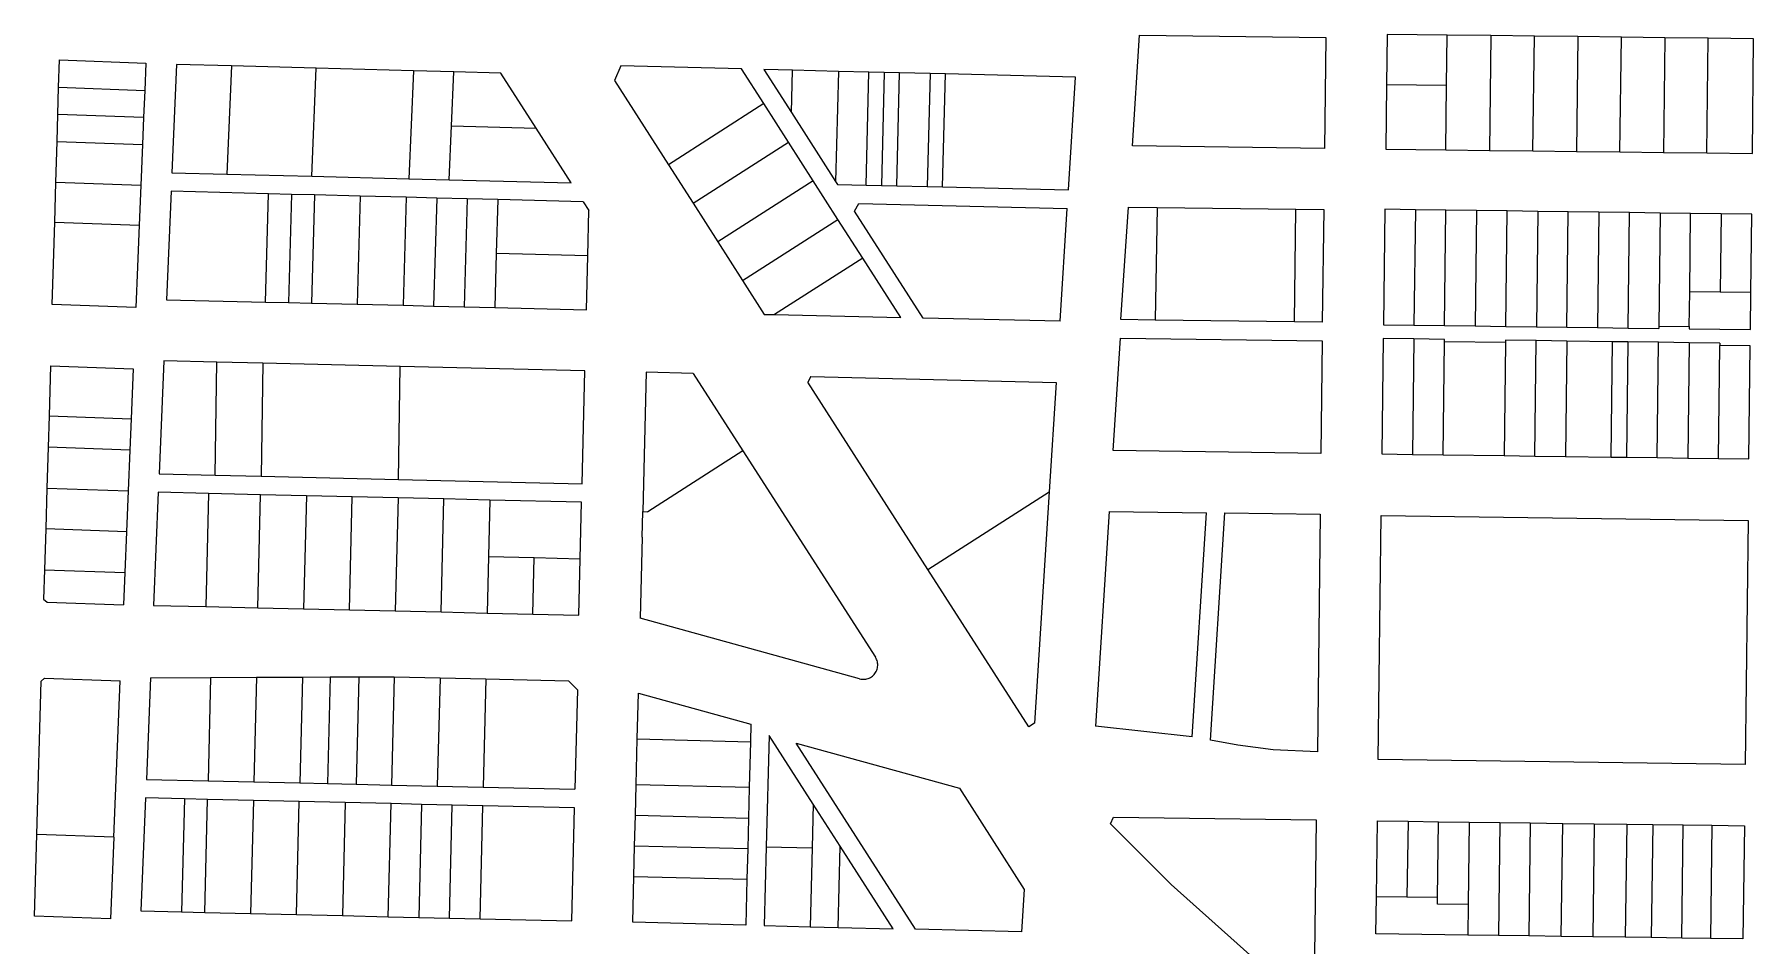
# Model space of a CAD drawing. Header units: inches. Extents: x 486468 to 494399, y 5455955 to 5460553.
# Drawn here: x 492658 to 493224, y 5456286 to 5456586 of the extents above; entities that cross this region are included whole.
import ezdxf

# ---------------------------------------------------------------- set-up
doc = ezdxf.new("R2010")
doc.units = ezdxf.units.IN
doc.header["$MEASUREMENT"] = 0
doc.layers.add('ParcelLines', color=10, linetype='Continuous')

msp = doc.modelspace()

# ---------------------------------------------------------------- linework, layer by layer
at = {"layer": 'ParcelLines', "color": 1}
for p, q in [((493019.31, 5456549.217), (493021.609, 5456585.666)), ((493021.609, 5456585.666), (493082.909, 5456584.869)), ((493082.909, 5456584.869), (493082.459, 5456548.418)), ((493103.008, 5456585.919), (493102.809, 5456569.469)), ((493122.808, 5456585.68), (493103.008, 5456585.919)), ((493122.608, 5456569.219), (493122.808, 5456585.68)), ((493137.108, 5456585.51), (493122.808, 5456585.68)), ((493137.108, 5456585.51), (493136.659, 5456547.76)), ((493151.458, 5456585.34), (493137.108, 5456585.51)), ((493150.958, 5456547.59), (493151.458, 5456585.34)), ((493165.757, 5456585.171), (493151.458, 5456585.34)), ((493165.757, 5456585.171), (493165.308, 5456547.421)), ((493180.057, 5456584.991), (493165.757, 5456585.171)), ((493179.608, 5456547.241), (493180.057, 5456584.991)), ((493194.357, 5456584.822), (493180.057, 5456584.991)), ((493194.357, 5456584.822), (493193.908, 5456547.071)), ((493208.656, 5456584.652), (493194.357, 5456584.822)), ((493208.208, 5456546.903), (493208.656, 5456584.652)), ((493223.556, 5456584.472), (493208.656, 5456584.652)), ((493223.157, 5456546.723), (493223.556, 5456584.472)), ((492666.158, 5456568.553), (492666.417, 5456577.503)), ((492666.417, 5456577.503), (492694.816, 5456576.454)), ((492694.816, 5456576.454), (492694.446, 5456567.504)), ((492704.866, 5456576.054), (492703.368, 5456540.404)), ((492723.016, 5456575.565), (492704.866, 5456576.054)), ((492723.016, 5456575.565), (492721.466, 5456539.945)), ((492750.865, 5456574.806), (492723.016, 5456575.565)), ((492749.366, 5456539.236), (492750.865, 5456574.806)), ((492782.865, 5456573.937), (492750.865, 5456574.806)), ((492782.865, 5456573.937), (492781.366, 5456538.417)), ((492796.115, 5456573.578), (492782.865, 5456573.937)), ((492795.365, 5456555.808), (492796.115, 5456573.578)), ((492811.564, 5456573.159), (492796.115, 5456573.578)), ((492823.135, 5456555.109), (492811.564, 5456573.159)), ((492851.013, 5456575.56), (492848.963, 5456570.76)), ((492890.712, 5456574.562), (492851.013, 5456575.56)), ((492898.012, 5456563.162), (492890.712, 5456574.562)), ((492907.462, 5456574.133), (492898.062, 5456574.362)), ((492898.062, 5456574.362), (492907.142, 5456560.203)), ((492907.142, 5456560.203), (492907.462, 5456574.133)), ((492922.562, 5456573.763), (492907.462, 5456574.133)), ((492922.562, 5456573.763), (492921.663, 5456537.573)), ((492932.612, 5456573.513), (492922.562, 5456573.763)), ((492931.713, 5456536.344), (492932.612, 5456573.513)), ((492937.662, 5456573.393), (492932.612, 5456573.513)), ((492937.662, 5456573.393), (492936.712, 5456536.224)), ((492942.662, 5456573.274), (492937.662, 5456573.393)), ((492941.762, 5456536.104), (492942.662, 5456573.274)), ((492952.712, 5456573.034), (492942.662, 5456573.274)), ((492952.712, 5456573.034), (492951.812, 5456535.865)), ((492957.762, 5456572.904), (492952.712, 5456573.034)), ((492956.862, 5456535.745), (492957.762, 5456572.904)), ((493000.56, 5456571.865), (492957.762, 5456572.904)), ((492998.212, 5456534.766), (493000.56, 5456571.865)), ((492665.898, 5456559.603), (492666.158, 5456568.553)), ((492666.158, 5456568.553), (492694.446, 5456567.504)), ((492694.446, 5456567.504), (492694.087, 5456558.554)), ((492848.963, 5456570.76), (492866.673, 5456543.061)), ((493102.809, 5456569.469), (493102.559, 5456548.169)), ((493102.809, 5456569.469), (493122.608, 5456569.219)), ((493122.359, 5456547.929), (493122.608, 5456569.219)), ((492898.012, 5456563.162), (492866.673, 5456543.061)), ((492906.153, 5456550.452), (492898.012, 5456563.162)), ((492907.142, 5456560.203), (492921.663, 5456537.573)), ((492665.638, 5456550.653), (492665.898, 5456559.603)), ((492694.087, 5456558.554), (492665.898, 5456559.603)), ((492694.087, 5456558.554), (492693.718, 5456549.654)), ((492794.615, 5456538.078), (492795.365, 5456555.808)), ((492795.365, 5456555.808), (492823.135, 5456555.109)), ((492834.715, 5456537.059), (492823.135, 5456555.109)), ((492665.238, 5456537.253), (492665.638, 5456550.653)), ((492665.638, 5456550.653), (492693.718, 5456549.654)), ((492693.718, 5456549.654), (492693.168, 5456536.253)), ((492874.803, 5456530.351), (492906.153, 5456550.452)), ((492914.283, 5456537.773), (492906.153, 5456550.452)), ((493082.459, 5456548.418), (493019.31, 5456549.217)), ((492866.673, 5456543.061), (492874.803, 5456530.351)), ((493102.559, 5456548.169), (493122.359, 5456547.929)), ((493122.359, 5456547.929), (493136.659, 5456547.76)), ((493136.659, 5456547.76), (493150.958, 5456547.59)), ((493150.958, 5456547.59), (493165.308, 5456547.421)), ((493165.308, 5456547.421), (493179.608, 5456547.241)), ((493179.608, 5456547.241), (493193.908, 5456547.071)), ((493193.908, 5456547.071), (493208.208, 5456546.903)), ((493208.208, 5456546.903), (493223.157, 5456546.723)), ((492703.368, 5456540.404), (492721.466, 5456539.945)), ((492721.466, 5456539.945), (492749.366, 5456539.236)), ((492749.366, 5456539.236), (492781.366, 5456538.417)), ((492781.366, 5456538.417), (492794.615, 5456538.078)), ((492794.615, 5456538.078), (492834.715, 5456537.059)), ((492914.283, 5456537.773), (492882.934, 5456517.641)), ((492922.423, 5456525.074), (492914.283, 5456537.773)), ((492921.663, 5456537.573), (492922.313, 5456536.563)), ((492664.858, 5456524.152), (492665.238, 5456537.253)), ((492693.168, 5456536.253), (492665.238, 5456537.253)), ((492693.168, 5456536.253), (492692.628, 5456523.154)), ((492703.118, 5456534.305), (492701.568, 5456498.654)), ((492735.205, 5456533.489), (492703.118, 5456534.305)), ((492734.192, 5456497.876), (492735.205, 5456533.489)), ((492742.743, 5456533.298), (492735.205, 5456533.489)), ((492742.743, 5456533.298), (492741.731, 5456497.697)), ((492750.282, 5456533.106), (492742.743, 5456533.298)), ((492750.282, 5456533.106), (492749.269, 5456497.518)), ((492765.358, 5456532.722), (492750.282, 5456533.106)), ((492765.358, 5456532.722), (492764.345, 5456497.159)), ((492780.435, 5456532.341), (492765.358, 5456532.722)), ((492780.435, 5456532.341), (492779.422, 5456496.799)), ((492790.486, 5456532.085), (492780.435, 5456532.341)), ((492790.486, 5456532.085), (492789.473, 5456496.56)), ((492800.536, 5456531.829), (492790.486, 5456532.085)), ((492800.536, 5456531.829), (492799.521, 5456496.321)), ((492810.587, 5456531.574), (492800.536, 5456531.829)), ((492922.313, 5456536.563), (492931.713, 5456536.344)), ((492931.713, 5456536.344), (492936.712, 5456536.224)), ((492936.712, 5456536.224), (492941.762, 5456536.104)), ((492941.762, 5456536.104), (492951.812, 5456535.865)), ((492951.812, 5456535.865), (492956.862, 5456535.745)), ((492956.862, 5456535.745), (492998.212, 5456534.766)), ((492810.587, 5456531.574), (492810.082, 5456513.81)), ((492838.693, 5456530.859), (492810.587, 5456531.574)), ((492838.693, 5456530.859), (492840.561, 5456527.947)), ((492840.181, 5456513.061), (492840.561, 5456527.947)), ((492874.803, 5456530.351), (492882.934, 5456517.641)), ((492927.913, 5456527.814), (492929.313, 5456530.314)), ((492950.463, 5456492.614), (492927.913, 5456527.814)), ((492929.313, 5456530.314), (492997.862, 5456528.666)), ((492995.512, 5456491.565), (492997.862, 5456528.666)), ((493015.512, 5456492.116), (493018.01, 5456529.116)), ((493018.01, 5456529.116), (493027.46, 5456528.997)), ((493027.46, 5456528.997), (493026.762, 5456491.966)), ((493027.46, 5456528.997), (493073.06, 5456528.428)), ((493072.56, 5456491.339), (493073.06, 5456528.428)), ((493073.06, 5456528.428), (493082.21, 5456528.318)), ((493082.21, 5456528.318), (493081.71, 5456491.219)), ((493102.271, 5456528.38), (493101.81, 5456490.431)), ((493112.327, 5456528.242), (493102.271, 5456528.38)), ((493112.327, 5456528.242), (493111.869, 5456490.294)), ((493122.384, 5456528.105), (493112.327, 5456528.242)), ((493121.928, 5456490.158), (493122.384, 5456528.105)), ((493132.441, 5456527.967), (493122.384, 5456528.105)), ((493132.441, 5456527.967), (493131.987, 5456490.022)), ((493142.497, 5456527.83), (493132.441, 5456527.967)), ((493142.046, 5456489.886), (493142.497, 5456527.83)), ((493152.554, 5456527.692), (493142.497, 5456527.83)), ((493152.554, 5456527.692), (493152.106, 5456489.749)), ((493162.61, 5456527.555), (493152.554, 5456527.692)), ((493162.165, 5456489.613), (493162.61, 5456527.555)), ((493172.667, 5456527.417), (493162.61, 5456527.555)), ((493172.667, 5456527.417), (493172.224, 5456489.477)), ((493182.723, 5456527.28), (493172.667, 5456527.417)), ((493182.283, 5456489.34), (493182.723, 5456527.28)), ((493192.78, 5456527.142), (493182.723, 5456527.28)), ((493192.78, 5456527.142), (493192.351, 5456489.966)), ((493202.837, 5456527.005), (493192.78, 5456527.142)), ((493202.541, 5456501.254), (493202.837, 5456527.005)), ((493212.893, 5456526.867), (493202.837, 5456527.005)), ((493212.893, 5456526.867), (493212.599, 5456501.118)), ((493222.95, 5456526.73), (493212.893, 5456526.867)), ((493222.658, 5456500.982), (493222.95, 5456526.73)), ((492664.858, 5456524.152), (492692.628, 5456523.154)), ((492891.064, 5456504.912), (492922.423, 5456525.074)), ((492930.563, 5456512.364), (492922.423, 5456525.074)), ((492882.934, 5456517.641), (492891.064, 5456504.912)), ((492810.082, 5456513.81), (492809.576, 5456496.081)), ((492840.181, 5456513.061), (492810.082, 5456513.81)), ((492839.73, 5456495.363), (492840.181, 5456513.061)), ((492930.563, 5456512.364), (492901.564, 5456493.733)), ((492943.113, 5456492.764), (492930.563, 5456512.364)), ((492891.064, 5456504.912), (492898.164, 5456493.813)), ((492701.568, 5456498.654), (492734.192, 5456497.876)), ((492734.192, 5456497.876), (492741.731, 5456497.697)), ((492741.731, 5456497.697), (492749.269, 5456497.518)), ((493202.41, 5456489.83), (493202.541, 5456501.254)), ((493212.599, 5456501.118), (493202.541, 5456501.254)), ((493222.658, 5456500.982), (493212.599, 5456501.118)), ((493222.519, 5456488.795), (493222.658, 5456500.982)), ((492691.519, 5456496.054), (492664.069, 5456497.052)), ((492749.269, 5456497.518), (492764.345, 5456497.159)), ((492764.345, 5456497.159), (492779.422, 5456496.799)), ((492779.422, 5456496.799), (492789.473, 5456496.56)), ((492789.473, 5456496.56), (492799.521, 5456496.321)), ((492799.521, 5456496.321), (492809.576, 5456496.081)), ((492809.576, 5456496.081), (492839.73, 5456495.363)), ((492898.164, 5456493.813), (492901.564, 5456493.733)), ((492901.564, 5456493.733), (492943.113, 5456492.764)), ((492995.512, 5456491.565), (492950.463, 5456492.614)), ((493026.762, 5456491.966), (493015.512, 5456492.116)), ((493072.56, 5456491.339), (493026.762, 5456491.966)), ((493081.71, 5456491.219), (493072.56, 5456491.339)), ((493101.81, 5456490.431), (493111.869, 5456490.294)), ((493111.869, 5456490.294), (493121.928, 5456490.158)), ((493121.928, 5456490.158), (493131.987, 5456490.022)), ((493131.987, 5456490.022), (493142.046, 5456489.886)), ((493142.046, 5456489.886), (493152.106, 5456489.749)), ((493152.106, 5456489.749), (493162.165, 5456489.613)), ((493162.165, 5456489.613), (493172.224, 5456489.477)), ((493172.224, 5456489.477), (493182.283, 5456489.34)), ((493182.283, 5456489.34), (493192.342, 5456489.204)), ((493192.351, 5456489.966), (493192.342, 5456489.204)), ((493192.351, 5456489.966), (493202.41, 5456489.83)), ((493202.41, 5456489.83), (493202.401, 5456489.068)), ((493202.401, 5456489.068), (493222.519, 5456488.795)), ((493012.963, 5456449.017), (493015.312, 5456486.016)), ((493015.312, 5456486.016), (493081.66, 5456485.119)), ((493081.66, 5456485.119), (493081.212, 5456448.068)), ((493101.754, 5456485.861), (493101.293, 5456447.912)), ((493111.814, 5456485.725), (493101.754, 5456485.861)), ((493111.814, 5456485.725), (493111.355, 5456447.777)), ((493121.873, 5456485.588), (493111.814, 5456485.725)), ((493121.417, 5456447.642), (493121.864, 5456484.827)), ((493121.864, 5456484.827), (493121.873, 5456485.588)), ((493141.983, 5456484.554), (493121.864, 5456484.827)), ((493141.983, 5456484.554), (493141.541, 5456447.372)), ((493141.992, 5456485.316), (493141.983, 5456484.554)), ((493152.052, 5456485.179), (493141.992, 5456485.316)), ((493151.603, 5456447.237), (493152.052, 5456485.179)), ((493162.111, 5456485.043), (493152.052, 5456485.179)), ((493162.111, 5456485.043), (493161.665, 5456447.102)), ((493177.2, 5456484.839), (493162.111, 5456485.043)), ((493176.758, 5456446.899), (493177.2, 5456484.839)), ((493182.23, 5456484.771), (493177.2, 5456484.839)), ((493182.23, 5456484.771), (493181.789, 5456446.831)), ((493192.289, 5456484.634), (493182.23, 5456484.771)), ((493191.851, 5456446.696), (493192.289, 5456484.634)), ((493202.349, 5456484.498), (493192.289, 5456484.634)), ((493202.349, 5456484.498), (493201.913, 5456446.561)), ((493212.408, 5456484.362), (493202.349, 5456484.498)), ((493211.975, 5456446.426), (493212.399, 5456483.6)), ((493212.408, 5456484.362), (493212.399, 5456483.6)), ((493222.459, 5456483.464), (493212.399, 5456483.6)), ((493222.037, 5456446.291), (493222.459, 5456483.464)), ((492663.469, 5456476.903), (492662.991, 5456460.453)), ((492663.469, 5456476.903), (492690.669, 5456475.954)), ((492690.669, 5456475.954), (492689.989, 5456459.503)), ((492700.719, 5456478.554), (492699.169, 5456441.353)), ((492718.169, 5456478.144), (492700.719, 5456478.554)), ((492717.619, 5456440.924), (492718.169, 5456478.144)), ((492733.268, 5456477.785), (492718.169, 5456478.144)), ((492733.268, 5456477.785), (492732.719, 5456440.565)), ((492778.517, 5456476.707), (492733.268, 5456477.785)), ((492777.968, 5456439.517), (492778.517, 5456476.707)), ((492839.216, 5456475.26), (492778.517, 5456476.707)), ((492838.267, 5456438.109), (492839.216, 5456475.26)), ((492859.364, 5456474.813), (492858.255, 5456428.968)), ((492874.865, 5456474.425), (492859.364, 5456474.813)), ((492874.865, 5456474.425), (492891.18, 5456448.994)), ((492913.562, 5456473.36), (492912.528, 5456471.519)), ((492952.015, 5456409.914), (492912.528, 5456471.519)), ((492913.562, 5456473.36), (492994.213, 5456471.466)), ((492994.213, 5456471.466), (492991.933, 5456435.496)), ((492662.991, 5456460.453), (492662.681, 5456450.102)), ((492662.991, 5456460.453), (492689.989, 5456459.503)), ((492689.989, 5456459.503), (492689.57, 5456449.153)), ((492662.681, 5456450.102), (492662.291, 5456436.702)), ((492689.57, 5456449.153), (492662.681, 5456450.102)), ((492689.57, 5456449.153), (492689.011, 5456435.753)), ((492891.18, 5456448.994), (492859.921, 5456428.927)), ((492891.18, 5456448.994), (492934.776, 5456381.037)), ((493081.212, 5456448.068), (493012.963, 5456449.017)), ((493101.293, 5456447.912), (493111.355, 5456447.777)), ((493111.355, 5456447.777), (493121.417, 5456447.642)), ((493121.417, 5456447.642), (493141.541, 5456447.372)), ((493141.541, 5456447.372), (493151.603, 5456447.237)), ((493151.603, 5456447.237), (493161.665, 5456447.102)), ((493161.665, 5456447.102), (493176.758, 5456446.899)), ((493176.758, 5456446.899), (493181.789, 5456446.831)), ((493181.789, 5456446.831), (493191.851, 5456446.696)), ((492699.169, 5456441.353), (492717.619, 5456440.924)), ((493191.851, 5456446.696), (493201.913, 5456446.561)), ((493201.913, 5456446.561), (493211.975, 5456446.426)), ((493211.975, 5456446.426), (493222.037, 5456446.291)), ((492662.291, 5456436.702), (492661.891, 5456423.252)), ((492662.291, 5456436.702), (492689.011, 5456435.753)), ((492689.011, 5456435.753), (492688.461, 5456422.353)), ((492717.619, 5456440.924), (492732.719, 5456440.565)), ((492732.719, 5456440.565), (492777.968, 5456439.517)), ((492777.968, 5456439.517), (492838.267, 5456438.109)), ((492952.015, 5456409.914), (492991.933, 5456435.496)), ((492991.933, 5456435.496), (492987.116, 5456359.316)), ((492698.921, 5456435.303), (492697.371, 5456398.104)), ((492715.419, 5456434.914), (492698.921, 5456435.303)), ((492715.419, 5456434.914), (492714.521, 5456397.714)), ((492732.569, 5456434.515), (492715.419, 5456434.914)), ((492731.621, 5456397.325), (492732.569, 5456434.515)), ((492747.619, 5456434.166), (492732.569, 5456434.515)), ((492747.619, 5456434.166), (492746.721, 5456396.975)), ((492762.719, 5456433.816), (492747.619, 5456434.166)), ((492761.819, 5456396.636), (492762.719, 5456433.816)), ((492777.819, 5456433.457), (492762.719, 5456433.816)), ((492777.819, 5456433.457), (492776.869, 5456396.297)), ((492792.868, 5456433.108), (492777.819, 5456433.457)), ((492791.969, 5456395.948), (492792.868, 5456433.108)), ((492807.968, 5456432.758), (492792.868, 5456433.108)), ((492807.968, 5456432.758), (492807.518, 5456414.158)), ((492838.117, 5456432.059), (492807.968, 5456432.758)), ((492837.668, 5456413.459), (492838.117, 5456432.059)), ((492858.052, 5456420.561), (492858.255, 5456428.968)), ((492858.255, 5456428.968), (492859.921, 5456428.927)), ((493011.593, 5456429.013), (493007.147, 5456358.359)), ((493011.593, 5456429.013), (493043.608, 5456428.582)), ((493038.948, 5456354.887), (493043.608, 5456428.582)), ((493044.987, 5456353.807), (493049.709, 5456428.5)), ((493049.709, 5456428.5), (493081.019, 5456428.079)), ((493081.019, 5456428.079), (493080.088, 5456349.942)), ((493100.064, 5456347.37), (493101.062, 5456427.67)), ((493101.062, 5456427.67), (493221.759, 5456425.973)), ((493221.759, 5456425.973), (493220.762, 5456345.724)), ((492661.891, 5456423.252), (492661.502, 5456409.852)), ((492688.461, 5456422.353), (492661.891, 5456423.252)), ((492688.461, 5456422.353), (492687.911, 5456408.953)), ((492858.052, 5456420.561), (492857.38, 5456393.85)), ((492807.518, 5456414.158), (492807.069, 5456395.598)), ((492807.518, 5456414.158), (492822.568, 5456413.809)), ((492822.119, 5456395.258), (492822.568, 5456413.809)), ((492822.568, 5456413.809), (492837.668, 5456413.459)), ((492837.218, 5456394.91), (492837.668, 5456413.459)), ((492661.502, 5456409.852), (492661.222, 5456400.202)), ((492661.502, 5456409.852), (492687.911, 5456408.953)), ((492687.911, 5456408.953), (492687.471, 5456398.304)), ((492985.216, 5456358.116), (492952.015, 5456409.914)), ((492661.222, 5456400.202), (492662.372, 5456399.152)), ((492662.372, 5456399.152), (492687.471, 5456398.304)), ((492697.371, 5456398.104), (492714.521, 5456397.714)), ((492714.521, 5456397.714), (492731.621, 5456397.325)), ((492731.621, 5456397.325), (492746.721, 5456396.975)), ((492746.721, 5456396.975), (492761.819, 5456396.636)), ((492761.819, 5456396.636), (492776.869, 5456396.297)), ((492776.869, 5456396.297), (492791.969, 5456395.948)), ((492791.969, 5456395.948), (492807.069, 5456395.598)), ((492807.069, 5456395.598), (492822.119, 5456395.258)), ((492822.119, 5456395.258), (492837.218, 5456394.91)), ((492929.574, 5456373.971), (492857.38, 5456393.85)), ((492660.422, 5456373.191), (492661.532, 5456374.192)), ((492661.532, 5456374.192), (492686.422, 5456373.303)), ((492684.284, 5456321.853), (492686.422, 5456373.303)), ((492696.414, 5456374.331), (492695.029, 5456340.859)), ((492696.414, 5456374.331), (492716.141, 5456374.422)), ((492716.141, 5456374.422), (492715.32, 5456340.398)), ((492716.141, 5456374.422), (492731.221, 5456374.455)), ((492731.221, 5456374.455), (492730.372, 5456340.045)), ((492731.221, 5456374.455), (492746.321, 5456374.545)), ((492746.321, 5456374.545), (492745.422, 5456339.696)), ((492746.321, 5456374.545), (492755.421, 5456374.576)), ((492755.421, 5456374.576), (492754.572, 5456339.486)), ((492755.421, 5456374.576), (492764.871, 5456374.607)), ((492764.871, 5456374.607), (492764.021, 5456339.266)), ((492764.871, 5456374.607), (492776.47, 5456374.657)), ((492776.47, 5456374.657), (492775.621, 5456338.997)), ((492776.47, 5456374.657), (492791.569, 5456374.307)), ((492791.569, 5456374.307), (492790.671, 5456338.657)), ((492791.569, 5456374.307), (492806.619, 5456373.958)), ((492806.619, 5456373.958), (492805.771, 5456338.308)), ((492806.619, 5456373.958), (492833.777, 5456373.331)), ((492833.777, 5456373.331), (492836.754, 5456370.292)), ((492658.954, 5456322.702), (492660.422, 5456373.191)), ((492836.754, 5456370.292), (492835.919, 5456337.609)), ((492856.449, 5456354.16), (492856.819, 5456369.26)), ((492856.819, 5456369.26), (492893.768, 5456359.062)), ((492893.768, 5456359.062), (492893.628, 5456353.262)), ((492987.116, 5456359.316), (492985.216, 5456358.116)), ((493038.948, 5456354.887), (493007.147, 5456358.359)), ((492856.079, 5456339.11), (492856.449, 5456354.16)), ((492856.449, 5456354.16), (492893.628, 5456353.262)), ((492893.628, 5456353.262), (492893.249, 5456338.162)), ((492899.768, 5456355.362), (492898.859, 5456318.662)), ((492914.318, 5456332.683), (492899.768, 5456355.362)), ((492908.717, 5456352.763), (492962.367, 5456337.965)), ((492947.919, 5456291.614), (492908.717, 5456352.763)), ((493053.929, 5456352.094), (493044.987, 5456353.807)), ((493065.506, 5456350.639), (493053.929, 5456352.094)), ((493080.088, 5456349.942), (493065.506, 5456350.639)), ((493220.762, 5456345.724), (493100.064, 5456347.37)), ((492695.029, 5456340.859), (492715.32, 5456340.398)), ((492715.32, 5456340.398), (492730.372, 5456340.045)), ((492730.372, 5456340.045), (492745.422, 5456339.696)), ((492745.422, 5456339.696), (492754.572, 5456339.486)), ((492754.572, 5456339.486), (492764.021, 5456339.266)), ((492694.723, 5456334.753), (492693.174, 5456297.603)), ((492707.522, 5456334.463), (492694.723, 5456334.753)), ((492707.522, 5456334.463), (492706.574, 5456297.294)), ((492715.122, 5456334.284), (492707.522, 5456334.463)), ((492714.224, 5456297.114), (492715.122, 5456334.284)), ((492730.222, 5456333.935), (492715.122, 5456334.284)), ((492730.222, 5456333.935), (492729.274, 5456296.765)), ((492745.272, 5456333.596), (492730.222, 5456333.935)), ((492764.021, 5456339.266), (492775.621, 5456338.997)), ((492775.621, 5456338.997), (492790.671, 5456338.657)), ((492790.671, 5456338.657), (492805.771, 5456338.308)), ((492805.771, 5456338.308), (492835.919, 5456337.609)), ((492855.829, 5456329.061), (492856.079, 5456339.11)), ((492893.249, 5456338.162), (492856.079, 5456339.11)), ((492893.249, 5456338.162), (492892.999, 5456328.112)), ((492962.367, 5456337.965), (492983.717, 5456304.665)), ((492744.373, 5456296.415), (492745.272, 5456333.596)), ((492760.372, 5456333.246), (492745.272, 5456333.596)), ((492760.372, 5456333.246), (492759.472, 5456296.066)), ((492775.471, 5456332.896), (492760.372, 5456333.246)), ((492774.522, 5456295.717), (492775.471, 5456332.896)), ((492785.521, 5456332.667), (492775.471, 5456332.896)), ((492785.521, 5456332.667), (492784.572, 5456295.487)), ((492795.571, 5456332.438), (492785.521, 5456332.667)), ((492794.672, 5456295.248), (492795.571, 5456332.438)), ((492805.621, 5456332.198), (492795.571, 5456332.438)), ((492804.722, 5456295.008), (492805.621, 5456332.198)), ((492834.871, 5456294.31), (492835.77, 5456331.509)), ((492855.579, 5456318.961), (492855.829, 5456329.061)), ((492855.829, 5456329.061), (492892.999, 5456328.112)), ((492892.999, 5456328.112), (492892.749, 5456318.062)), ((492914.318, 5456332.683), (492913.959, 5456318.313)), ((492923.169, 5456318.884), (492914.318, 5456332.683)), ((493012.116, 5456326.266), (493013.016, 5456328.417)), ((493013.016, 5456328.417), (493079.715, 5456327.52)), ((492658.175, 5456295.851), (492658.954, 5456322.702)), ((492684.284, 5456321.853), (492658.954, 5456322.702)), ((493031.966, 5456306.268), (493012.116, 5456326.266)), ((493079.715, 5456327.52), (493078.966, 5456264.37)), ((493099.515, 5456302.22), (493099.815, 5456327.22)), ((493099.815, 5456327.22), (493109.915, 5456327.09)), ((493109.915, 5456327.09), (493109.565, 5456302.1)), ((493109.915, 5456327.09), (493119.964, 5456326.951)), ((493119.645, 5456301.972), (493119.964, 5456326.951)), ((493119.964, 5456326.951), (493130.014, 5456326.821)), ((493130.014, 5456326.821), (493129.686, 5456299.722)), ((493130.014, 5456326.821), (493140.064, 5456326.691)), ((493140.064, 5456326.691), (493139.615, 5456289.522)), ((493140.064, 5456326.691), (493150.114, 5456326.552)), ((493150.114, 5456326.552), (493149.665, 5456289.382)), ((493150.114, 5456326.552), (493160.814, 5456326.412)), ((493160.315, 5456289.243), (493160.814, 5456326.412)), ((493160.814, 5456326.412), (493171.163, 5456326.272)), ((493171.163, 5456326.272), (493170.664, 5456289.093)), ((493171.163, 5456326.272), (493181.813, 5456326.134)), ((493181.813, 5456326.134), (493181.314, 5456288.953)), ((493181.813, 5456326.134), (493190.362, 5456326.024)), ((493190.362, 5456326.024), (493189.864, 5456288.834)), ((493190.362, 5456326.024), (493200.412, 5456325.894)), ((493199.914, 5456288.694), (493200.412, 5456325.894)), ((493200.412, 5456325.894), (493209.862, 5456325.764)), ((493209.862, 5456325.764), (493209.364, 5456288.574)), ((493209.862, 5456325.764), (493220.512, 5456325.625)), ((493220.512, 5456325.625), (493220.014, 5456288.425)), ((492684.284, 5456321.853), (492683.174, 5456295.052)), ((492855.34, 5456308.911), (492855.579, 5456318.961)), ((492892.749, 5456318.062), (492855.579, 5456318.961)), ((492892.749, 5456318.062), (492892.499, 5456308.012)), ((492898.859, 5456318.662), (492898.219, 5456292.763)), ((492898.859, 5456318.662), (492913.959, 5456318.313)), ((492913.959, 5456318.313), (492913.319, 5456292.413)), ((492922.519, 5456292.193), (492923.169, 5456318.884)), ((492940.569, 5456291.764), (492923.169, 5456318.884)), ((492854.97, 5456293.86), (492855.34, 5456308.911)), ((492855.34, 5456308.911), (492892.499, 5456308.012)), ((492892.499, 5456308.012), (492892.119, 5456292.912)), ((493078.966, 5456264.37), (493031.966, 5456306.268)), ((492983.717, 5456304.665), (492982.818, 5456290.765)), ((493099.365, 5456290.07), (493099.515, 5456302.22)), ((493109.565, 5456302.1), (493099.515, 5456302.22)), ((493119.645, 5456301.972), (493109.565, 5456302.1)), ((493119.615, 5456299.822), (493119.645, 5456301.972)), ((493129.686, 5456299.722), (493119.615, 5456299.822)), ((492683.174, 5456295.052), (492658.175, 5456295.851)), ((492693.174, 5456297.603), (492706.574, 5456297.294)), ((492706.574, 5456297.294), (492714.224, 5456297.114)), ((492714.224, 5456297.114), (492729.274, 5456296.765)), ((492729.274, 5456296.765), (492744.373, 5456296.415)), ((492744.373, 5456296.415), (492759.472, 5456296.066)), ((492759.472, 5456296.066), (492774.522, 5456295.717)), ((492774.522, 5456295.717), (492784.572, 5456295.487)), ((492784.572, 5456295.487), (492794.672, 5456295.248)), ((492794.672, 5456295.248), (492804.722, 5456295.008)), ((493129.686, 5456299.722), (493129.565, 5456289.662)), ((492892.119, 5456292.912), (492854.97, 5456293.86)), ((492898.219, 5456292.763), (492913.319, 5456292.413)), ((492913.319, 5456292.413), (492922.519, 5456292.193)), ((492922.519, 5456292.193), (492940.569, 5456291.764)), ((492982.818, 5456290.765), (492947.919, 5456291.614)), ((493129.565, 5456289.662), (493099.365, 5456290.07)), ((493139.615, 5456289.522), (493129.565, 5456289.662)), ((493149.665, 5456289.382), (493139.615, 5456289.522)), ((493160.315, 5456289.243), (493149.665, 5456289.382)), ((493170.664, 5456289.093), (493160.315, 5456289.243)), ((493181.314, 5456288.953), (493170.664, 5456289.093)), ((493189.864, 5456288.834), (493181.314, 5456288.953)), ((493199.914, 5456288.694), (493189.864, 5456288.834)), ((493209.364, 5456288.574), (493199.914, 5456288.694)), ((493220.014, 5456288.425), (493209.364, 5456288.574))]:
    msp.add_line(p, q, dxfattribs=at)
for points in [[(492664.069, 5456497.052), (492664.459, 5456510.452), (492664.858, 5456524.152)], [(492692.628, 5456523.154), (492692.068, 5456509.454), (492691.519, 5456496.054)], [(492929.574, 5456373.971), (492929.968, 5456373.881), (492930.368, 5456373.824), (492930.772, 5456373.803), (492931.176, 5456373.816), (492931.577, 5456373.863), (492931.973, 5456373.946), (492932.36, 5456374.061), (492932.736, 5456374.21), (492933.098, 5456374.391), (492933.443, 5456374.602), (492933.768, 5456374.841), (492934.072, 5456375.108), (492934.352, 5456375.4), (492934.605, 5456375.715), (492934.83, 5456376.051), (492935.026, 5456376.404), (492935.191, 5456376.773), (492935.323, 5456377.155), (492935.422, 5456377.547), (492935.487, 5456377.946), (492935.517, 5456378.349), (492935.513, 5456378.754), (492935.474, 5456379.156), (492935.4, 5456379.553), (492935.293, 5456379.943), (492935.152, 5456380.322), (492934.979, 5456380.688), (492934.776, 5456381.037)], [(492835.77, 5456331.509), (492820.72, 5456331.859), (492805.621, 5456332.198)], [(492804.722, 5456295.008), (492819.771, 5456294.658), (492834.871, 5456294.31)]]:
    msp.add_lwpolyline(points, dxfattribs=at)

doc.saveas('drawing.dxf')
